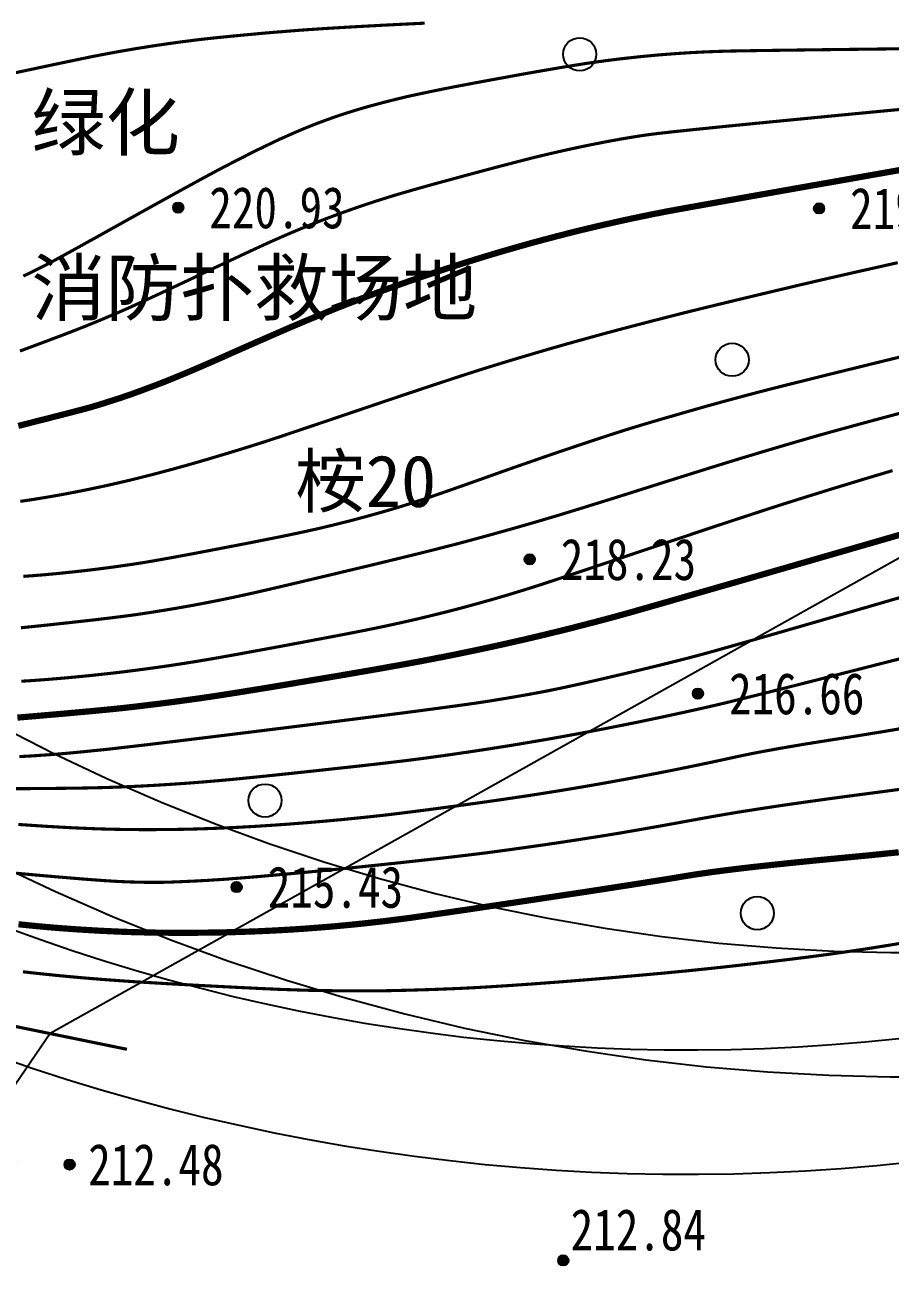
# Model space of a CAD drawing. Extents: x 36524600 to 36525730, y 2746759 to 2747713.
# Drawn here: x 36525094.15 to 36525115.02, y 2747403.66 to 2747433.79 of the extents above; entities that cross this region are included whole.
import ezdxf
from ezdxf.enums import TextEntityAlignment as Align

# ---------------------------------------------------------------- set-up
doc = ezdxf.new("R2010")
doc.units = 0
doc.header["$LTSCALE"] = 1000
doc.header["$MEASUREMENT"] = 0
doc.linetypes.add('X2', pattern=[10, 8, -2])
for name, color, linetype in [('0-规划文字', 7, 'Continuous'), ('0-规划道路', 4, 'Continuous'), ('DGX', 251, 'Continuous'), ('DLSS', 4, 'Continuous'), ('DMTZ', 3, 'Continuous'), ('GCD', 252, 'Continuous'), ('PP-DX-PT', 251, 'Continuous'), ('ZBTZ', 3, 'Continuous')]:
    doc.layers.add(name, color=color, linetype=linetype)
doc.styles.add('宋体', font='')
doc.styles.add('正等线体', font='宋体.shx', dxfattribs={"bigfont": '@@gbcbig.shx'})
doc.styles.add('黑体', font='simhei.ttf')
doc.styles.get('宋体').set_extended_font_data('SimSun')
doc.linetypes.add('10421', pattern='A,2,[150,AAA.SHX,S=0.5,R=0,X=0,Y=0.5],1e-11', length=2)

# ---------------------------------------------------------------- blocks, each defined once
blk = doc.blocks.new('gc326')
blk.add_circle((0, 0), 0.8)
blk = doc.blocks.new('gc200')
h = blk.add_hatch(color=256)
edge = h.paths.add_edge_path()
edge.add_arc((0, 0), 0.25, 0, 360)
blk.add_circle((0, 0), 0.25)
blk = doc.blocks.new('dxt')
at = {"color": 253, "linetype": 'Continuous', "flags": 128}
blk.add_lwpolyline([(36525128.774, 2747428.494), (36525094.763, 2747409.443), (36525068.486, 2747370.92)], dxfattribs=at)
at = {"layer": 'DGX', "color": 253, "linetype": 'Continuous', "flags": 128}
for points, const_width in [([(36525096.614, 2747409.064), (36525094.763, 2747409.443), (36525093.122, 2747409.78)], 0.075), ([(36525115.233, 2747413.819), (36525114.58, 2747413.752), (36525113.914, 2747413.688), (36525113.266, 2747413.626), (36525112.667, 2747413.566), (36525112.119, 2747413.508), (36525111.62, 2747413.453), (36525111.171, 2747413.399), (36525110.772, 2747413.348), (36525110.422, 2747413.298), (36525110.123, 2747413.251), (36525109.825, 2747413.201), (36525109.483, 2747413.146), (36525109.094, 2747413.084), (36525108.66, 2747413.016), (36525108.181, 2747412.942), (36525107.656, 2747412.861), (36525107.086, 2747412.775), (36525106.471, 2747412.682), (36525105.862, 2747412.591), (36525105.312, 2747412.509), (36525104.822, 2747412.436), (36525104.391, 2747412.373), (36525104.019, 2747412.319), (36525103.706, 2747412.274), (36525103.453, 2747412.238), (36525103.259, 2747412.212), (36525103.094, 2747412.191), (36525102.929, 2747412.171), (36525102.765, 2747412.151), (36525102.6, 2747412.132), (36525102.435, 2747412.114), (36525102.27, 2747412.096), (36525102.105, 2747412.079), (36525101.94, 2747412.063), (36525101.774, 2747412.047), (36525101.609, 2747412.032), (36525101.444, 2747412.018), (36525101.278, 2747412.005), (36525101.113, 2747411.992), (36525100.947, 2747411.979), (36525100.782, 2747411.968), (36525100.616, 2747411.957), (36525100.451, 2747411.947), (36525100.285, 2747411.938), (36525100.119, 2747411.929), (36525099.953, 2747411.921), (36525099.788, 2747411.913), (36525099.622, 2747411.907), (36525099.456, 2747411.901), (36525099.29, 2747411.895), (36525099.123, 2747411.891), (36525098.955, 2747411.887), (36525098.785, 2747411.883), (36525098.613, 2747411.881), (36525098.439, 2747411.879), (36525098.264, 2747411.877), (36525098.087, 2747411.876), (36525097.909, 2747411.876), (36525097.731, 2747411.877), (36525097.556, 2747411.878), (36525097.385, 2747411.879), (36525097.218, 2747411.882), (36525097.053, 2747411.885), (36525096.893, 2747411.889), (36525096.735, 2747411.893), (36525096.581, 2747411.898), (36525096.429, 2747411.904), (36525096.276, 2747411.911), (36525096.124, 2747411.918), (36525095.972, 2747411.925), (36525095.82, 2747411.934), (36525095.667, 2747411.943), (36525095.515, 2747411.952), (36525095.363, 2747411.962), (36525095.211, 2747411.973), (36525095.059, 2747411.984), (36525094.907, 2747411.996), (36525094.755, 2747412.009), (36525094.603, 2747412.022), (36525094.451, 2747412.036), (36525094.299, 2747412.051), (36525094.148, 2747412.066), (36525093.996, 2747412.082)], 0.15), ([(36525093.946, 2747413.314), (36525094.156, 2747413.294), (36525094.38, 2747413.274), (36525094.617, 2747413.253), (36525094.867, 2747413.231), (36525095.13, 2747413.209), (36525095.39, 2747413.187), (36525095.632, 2747413.168), (36525095.856, 2747413.151), (36525096.061, 2747413.136), (36525096.248, 2747413.124), (36525096.416, 2747413.115), (36525096.567, 2747413.108), (36525096.698, 2747413.103), (36525096.817, 2747413.1), (36525096.928, 2747413.097), (36525097.032, 2747413.095), (36525097.128, 2747413.094), (36525097.216, 2747413.093), (36525097.296, 2747413.093), (36525097.369, 2747413.093), (36525097.434, 2747413.094), (36525097.5, 2747413.095), (36525097.573, 2747413.097), (36525097.653, 2747413.099), (36525097.741, 2747413.103), (36525097.837, 2747413.106), (36525097.941, 2747413.111), (36525098.052, 2747413.116), (36525098.171, 2747413.121), (36525098.293, 2747413.127), (36525098.416, 2747413.134), (36525098.539, 2747413.14), (36525098.661, 2747413.148), (36525098.784, 2747413.156), (36525098.906, 2747413.164), (36525099.029, 2747413.172), (36525099.151, 2747413.182), (36525099.282, 2747413.192), (36525099.428, 2747413.204), (36525099.591, 2747413.217), (36525099.769, 2747413.232), (36525099.963, 2747413.249), (36525100.173, 2747413.268), (36525100.399, 2747413.288), (36525100.641, 2747413.31), (36525100.899, 2747413.334), (36525101.172, 2747413.36), (36525101.46, 2747413.388), (36525101.763, 2747413.418), (36525102.081, 2747413.45), (36525102.415, 2747413.485), (36525102.764, 2747413.521), (36525103.128, 2747413.56), (36525103.488, 2747413.599), (36525103.825, 2747413.636), (36525104.138, 2747413.67), (36525104.428, 2747413.703), (36525104.695, 2747413.735), (36525104.939, 2747413.764), (36525105.159, 2747413.791), (36525105.356, 2747413.816), (36525105.541, 2747413.841), (36525105.726, 2747413.866), (36525105.911, 2747413.891), (36525106.097, 2747413.917), (36525106.282, 2747413.943), (36525106.467, 2747413.969), (36525106.652, 2747413.996), (36525106.836, 2747414.023), (36525107.021, 2747414.05), (36525107.206, 2747414.078), (36525107.391, 2747414.106), (36525107.576, 2747414.135), (36525107.761, 2747414.164), (36525107.946, 2747414.193), (36525108.131, 2747414.222), (36525108.316, 2747414.252), (36525108.513, 2747414.285), (36525108.732, 2747414.322), (36525108.975, 2747414.364), (36525109.24, 2747414.411), (36525109.528, 2747414.462), (36525109.839, 2747414.518), (36525110.172, 2747414.579), (36525110.529, 2747414.644), (36525110.919, 2747414.713), (36525111.351, 2747414.786), (36525111.827, 2747414.861), (36525112.346, 2747414.94), (36525112.908, 2747415.021), (36525113.514, 2747415.106), (36525114.162, 2747415.193), (36525114.854, 2747415.284), (36525115.556, 2747415.378)], 0.075), ([(36525093.995, 2747414.491), (36525094.2, 2747414.477), (36525094.409, 2747414.463), (36525094.62, 2747414.449), (36525094.831, 2747414.437), (36525095.035, 2747414.425), (36525095.232, 2747414.414), (36525095.423, 2747414.405), (36525095.607, 2747414.397), (36525095.785, 2747414.39), (36525095.956, 2747414.384), (36525096.121, 2747414.379), (36525096.282, 2747414.375), (36525096.444, 2747414.372), (36525096.606, 2747414.369), (36525096.767, 2747414.368), (36525096.929, 2747414.366), (36525097.09, 2747414.366), (36525097.252, 2747414.366), (36525097.413, 2747414.367), (36525097.575, 2747414.368), (36525097.736, 2747414.37), (36525097.898, 2747414.373), (36525098.059, 2747414.376), (36525098.221, 2747414.38), (36525098.382, 2747414.385), (36525098.544, 2747414.39), (36525098.705, 2747414.396), (36525098.867, 2747414.402), (36525099.028, 2747414.41), (36525099.19, 2747414.417), (36525099.351, 2747414.425), (36525099.512, 2747414.434), (36525099.674, 2747414.443), (36525099.835, 2747414.453), (36525099.997, 2747414.464), (36525100.158, 2747414.474), (36525100.319, 2747414.486), (36525100.481, 2747414.497), (36525100.642, 2747414.509), (36525100.803, 2747414.522), (36525100.964, 2747414.535), (36525101.125, 2747414.548), (36525101.286, 2747414.562), (36525101.447, 2747414.576), (36525101.609, 2747414.591), (36525101.77, 2747414.606), (36525101.93, 2747414.622), (36525102.091, 2747414.638), (36525102.252, 2747414.654), (36525102.413, 2747414.671), (36525102.574, 2747414.688), (36525102.741, 2747414.706), (36525102.922, 2747414.727), (36525103.116, 2747414.75), (36525103.323, 2747414.776), (36525103.544, 2747414.804), (36525103.778, 2747414.834), (36525104.025, 2747414.866), (36525104.286, 2747414.901), (36525104.55, 2747414.936), (36525104.807, 2747414.971), (36525105.057, 2747415.006), (36525105.301, 2747415.04), (36525105.538, 2747415.074), (36525105.768, 2747415.108), (36525105.991, 2747415.141), (36525106.208, 2747415.173), (36525106.421, 2747415.206), (36525106.634, 2747415.239), (36525106.847, 2747415.273), (36525107.06, 2747415.307), (36525107.273, 2747415.342), (36525107.485, 2747415.378), (36525107.698, 2747415.414), (36525107.91, 2747415.451), (36525108.123, 2747415.488), (36525108.335, 2747415.526), (36525108.547, 2747415.565), (36525108.759, 2747415.604), (36525108.971, 2747415.643), (36525109.183, 2747415.684), (36525109.395, 2747415.725), (36525109.606, 2747415.766), (36525109.818, 2747415.808), (36525110.029, 2747415.851), (36525110.24, 2747415.894), (36525110.452, 2747415.938), (36525110.663, 2747415.982), (36525110.873, 2747416.027), (36525111.084, 2747416.073), (36525111.295, 2747416.119), (36525111.518, 2747416.166), (36525111.764, 2747416.216), (36525112.036, 2747416.267), (36525112.331, 2747416.321), (36525112.651, 2747416.376), (36525112.994, 2747416.434), (36525113.362, 2747416.493), (36525113.755, 2747416.555), (36525114.158, 2747416.618), (36525114.558, 2747416.683), (36525114.955, 2747416.748), (36525115.349, 2747416.815)], 0.075), ([(36525093.839, 2747415.354), (36525094.131, 2747415.355), (36525094.443, 2747415.357), (36525094.755, 2747415.36), (36525095.046, 2747415.363), (36525095.318, 2747415.366), (36525095.569, 2747415.37), (36525095.8, 2747415.375), (36525096.012, 2747415.38), (36525096.203, 2747415.386), (36525096.374, 2747415.392), (36525096.534, 2747415.398), (36525096.695, 2747415.405), (36525096.856, 2747415.413), (36525097.017, 2747415.421), (36525097.178, 2747415.43), (36525097.338, 2747415.439), (36525097.499, 2747415.449), (36525097.66, 2747415.459), (36525097.82, 2747415.47), (36525097.981, 2747415.481), (36525098.142, 2747415.492), (36525098.302, 2747415.505), (36525098.463, 2747415.517), (36525098.623, 2747415.531), (36525098.784, 2747415.545), (36525098.944, 2747415.559), (36525099.121, 2747415.575), (36525099.331, 2747415.596), (36525099.574, 2747415.62), (36525099.851, 2747415.648), (36525100.16, 2747415.68), (36525100.503, 2747415.716), (36525100.879, 2747415.756), (36525101.288, 2747415.8), (36525101.698, 2747415.845), (36525102.078, 2747415.886), (36525102.426, 2747415.925), (36525102.743, 2747415.961), (36525103.03, 2747415.995), (36525103.285, 2747416.025), (36525103.51, 2747416.053), (36525103.704, 2747416.078), (36525103.882, 2747416.102), (36525104.06, 2747416.126), (36525104.238, 2747416.151), (36525104.416, 2747416.176), (36525104.593, 2747416.202), (36525104.771, 2747416.228), (36525104.949, 2747416.254), (36525105.127, 2747416.281), (36525105.304, 2747416.308), (36525105.482, 2747416.336), (36525105.659, 2747416.364), (36525105.837, 2747416.392), (36525106.014, 2747416.421), (36525106.191, 2747416.451), (36525106.368, 2747416.481), (36525106.546, 2747416.511), (36525106.723, 2747416.541), (36525106.9, 2747416.572), (36525107.076, 2747416.604), (36525107.253, 2747416.636), (36525107.43, 2747416.668), (36525107.607, 2747416.701), (36525107.783, 2747416.734), (36525107.96, 2747416.768), (36525108.136, 2747416.801), (36525108.313, 2747416.836), (36525108.489, 2747416.871), (36525108.665, 2747416.906), (36525108.841, 2747416.941), (36525109.017, 2747416.977), (36525109.193, 2747417.014), (36525109.369, 2747417.051), (36525109.545, 2747417.088), (36525109.721, 2747417.126), (36525109.896, 2747417.164), (36525110.072, 2747417.202), (36525110.247, 2747417.241), (36525110.423, 2747417.28), (36525110.598, 2747417.32), (36525110.773, 2747417.36), (36525110.992, 2747417.411), (36525111.297, 2747417.486), (36525111.69, 2747417.583), (36525112.17, 2747417.703), (36525112.736, 2747417.846), (36525113.39, 2747418.012), (36525114.131, 2747418.201), (36525114.958, 2747418.412), (36525115.797, 2747418.626)], 0.075), ([(36525094.017, 2747416.128), (36525094.121, 2747416.134), (36525094.224, 2747416.14), (36525094.328, 2747416.146), (36525094.431, 2747416.153), (36525094.534, 2747416.16), (36525094.638, 2747416.167), (36525094.741, 2747416.174), (36525094.844, 2747416.182), (36525094.954, 2747416.191), (36525095.077, 2747416.201), (36525095.212, 2747416.213), (36525095.36, 2747416.227), (36525095.521, 2747416.242), (36525095.695, 2747416.26), (36525095.882, 2747416.279), (36525096.082, 2747416.299), (36525096.334, 2747416.327), (36525096.679, 2747416.367), (36525097.118, 2747416.418), (36525097.649, 2747416.482), (36525098.273, 2747416.558), (36525098.99, 2747416.646), (36525099.8, 2747416.746), (36525100.702, 2747416.858), (36525101.605, 2747416.971), (36525102.416, 2747417.074), (36525103.135, 2747417.165), (36525103.761, 2747417.247), (36525104.295, 2747417.318), (36525104.736, 2747417.378), (36525105.085, 2747417.428), (36525105.342, 2747417.467), (36525105.549, 2747417.501), (36525105.746, 2747417.533), (36525105.935, 2747417.565), (36525106.114, 2747417.596), (36525106.285, 2747417.626), (36525106.447, 2747417.656), (36525106.6, 2747417.684), (36525106.744, 2747417.712), (36525106.892, 2747417.742), (36525107.058, 2747417.776), (36525107.24, 2747417.815), (36525107.44, 2747417.859), (36525107.656, 2747417.907), (36525107.89, 2747417.96), (36525108.141, 2747418.018), (36525108.409, 2747418.081), (36525108.683, 2747418.145), (36525108.95, 2747418.209), (36525109.212, 2747418.273), (36525109.468, 2747418.335), (36525109.718, 2747418.398), (36525109.962, 2747418.459), (36525110.2, 2747418.52), (36525110.432, 2747418.581), (36525110.774, 2747418.675), (36525111.345, 2747418.836), (36525112.143, 2747419.064), (36525113.169, 2747419.36), (36525114.422, 2747419.723), (36525115.903, 2747420.153)], 0.075), ([(36525093.97, 2747417.07), (36525094.211, 2747417.09), (36525094.481, 2747417.113), (36525094.781, 2747417.139), (36525095.086, 2747417.165), (36525095.371, 2747417.191), (36525095.636, 2747417.215), (36525095.882, 2747417.238), (36525096.108, 2747417.26), (36525096.314, 2747417.28), (36525096.5, 2747417.3), (36525096.667, 2747417.318), (36525096.824, 2747417.336), (36525096.981, 2747417.355), (36525097.137, 2747417.374), (36525097.294, 2747417.393), (36525097.451, 2747417.412), (36525097.607, 2747417.433), (36525097.763, 2747417.453), (36525097.92, 2747417.474), (36525098.076, 2747417.495), (36525098.233, 2747417.517), (36525098.389, 2747417.539), (36525098.545, 2747417.562), (36525098.701, 2747417.585), (36525098.857, 2747417.609), (36525099.013, 2747417.633), (36525099.169, 2747417.657), (36525099.337, 2747417.684), (36525099.529, 2747417.715), (36525099.746, 2747417.75), (36525099.986, 2747417.789), (36525100.251, 2747417.833), (36525100.54, 2747417.881), (36525100.853, 2747417.934), (36525101.19, 2747417.991), (36525101.531, 2747418.048), (36525101.855, 2747418.103), (36525102.162, 2747418.156), (36525102.452, 2747418.206), (36525102.725, 2747418.254), (36525102.981, 2747418.3), (36525103.22, 2747418.342), (36525103.442, 2747418.383), (36525103.655, 2747418.422), (36525103.869, 2747418.463), (36525104.082, 2747418.504), (36525104.295, 2747418.546), (36525104.508, 2747418.588), (36525104.72, 2747418.632), (36525104.933, 2747418.676), (36525105.145, 2747418.721), (36525105.358, 2747418.766), (36525105.57, 2747418.813), (36525105.782, 2747418.86), (36525105.994, 2747418.908), (36525106.205, 2747418.956), (36525106.416, 2747419.006), (36525106.628, 2747419.056), (36525106.839, 2747419.107), (36525107.05, 2747419.159), (36525107.26, 2747419.211), (36525107.471, 2747419.265), (36525107.681, 2747419.319), (36525107.891, 2747419.373), (36525108.101, 2747419.429), (36525108.311, 2747419.485), (36525108.52, 2747419.542), (36525108.863, 2747419.638), (36525109.474, 2747419.813), (36525110.351, 2747420.065), (36525111.496, 2747420.394), (36525112.908, 2747420.802), (36525114.587, 2747421.287), (36525116.534, 2747421.851)], 0.15), ([(36525094.066, 2747417.948), (36525094.216, 2747417.957), (36525094.368, 2747417.967), (36525094.522, 2747417.978), (36525094.678, 2747417.99), (36525094.836, 2747418.003), (36525094.996, 2747418.016), (36525095.156, 2747418.03), (36525095.315, 2747418.045), (36525095.472, 2747418.06), (36525095.628, 2747418.075), (36525095.783, 2747418.091), (36525095.936, 2747418.107), (36525096.088, 2747418.124), (36525096.239, 2747418.141), (36525096.389, 2747418.158), (36525096.539, 2747418.176), (36525096.688, 2747418.195), (36525096.838, 2747418.214), (36525096.988, 2747418.234), (36525097.137, 2747418.254), (36525097.287, 2747418.274), (36525097.436, 2747418.295), (36525097.585, 2747418.317), (36525097.735, 2747418.339), (36525097.884, 2747418.362), (36525098.033, 2747418.385), (36525098.182, 2747418.409), (36525098.331, 2747418.433), (36525098.48, 2747418.458), (36525098.629, 2747418.483), (36525098.789, 2747418.511), (36525098.974, 2747418.544), (36525099.182, 2747418.581), (36525099.413, 2747418.623), (36525099.669, 2747418.67), (36525099.948, 2747418.721), (36525100.251, 2747418.777), (36525100.577, 2747418.838), (36525100.905, 2747418.899), (36525101.212, 2747418.957), (36525101.497, 2747419.011), (36525101.761, 2747419.061), (36525102.003, 2747419.108), (36525102.224, 2747419.151), (36525102.424, 2747419.191), (36525102.602, 2747419.227), (36525102.769, 2747419.262), (36525102.937, 2747419.298), (36525103.104, 2747419.334), (36525103.271, 2747419.371), (36525103.438, 2747419.409), (36525103.604, 2747419.447), (36525103.771, 2747419.487), (36525103.937, 2747419.527), (36525104.103, 2747419.568), (36525104.269, 2747419.609), (36525104.435, 2747419.651), (36525104.601, 2747419.695), (36525104.766, 2747419.738), (36525104.931, 2747419.783), (36525105.096, 2747419.828), (36525105.261, 2747419.875), (36525105.425, 2747419.921), (36525105.59, 2747419.969), (36525105.754, 2747420.017), (36525105.918, 2747420.066), (36525106.081, 2747420.116), (36525106.245, 2747420.167), (36525106.408, 2747420.218), (36525106.571, 2747420.27), (36525106.757, 2747420.331), (36525106.992, 2747420.408), (36525107.274, 2747420.502), (36525107.604, 2747420.611), (36525107.981, 2747420.738), (36525108.407, 2747420.881), (36525108.88, 2747421.04), (36525109.4, 2747421.215), (36525109.929, 2747421.393), (36525110.426, 2747421.56), (36525110.892, 2747421.715), (36525111.325, 2747421.858), (36525111.728, 2747421.99), (36525112.098, 2747422.111), (36525112.437, 2747422.22), (36525112.745, 2747422.317), (36525113.037, 2747422.409), (36525113.329, 2747422.499), (36525113.621, 2747422.59), (36525113.913, 2747422.679), (36525114.206, 2747422.768), (36525114.498, 2747422.857), (36525114.791, 2747422.944), (36525115.084, 2747423.032)], 0.075), ([(36525094.055, 2747419.238), (36525094.229, 2747419.256), (36525094.431, 2747419.277), (36525094.661, 2747419.301), (36525094.92, 2747419.329), (36525095.207, 2747419.36), (36525095.499, 2747419.393), (36525095.771, 2747419.423), (36525096.025, 2747419.453), (36525096.26, 2747419.481), (36525096.476, 2747419.508), (36525096.673, 2747419.534), (36525096.851, 2747419.558), (36525097.01, 2747419.582), (36525097.159, 2747419.604), (36525097.308, 2747419.628), (36525097.458, 2747419.652), (36525097.607, 2747419.676), (36525097.756, 2747419.701), (36525097.905, 2747419.727), (36525098.054, 2747419.753), (36525098.203, 2747419.78), (36525098.351, 2747419.808), (36525098.5, 2747419.836), (36525098.648, 2747419.865), (36525098.797, 2747419.894), (36525098.945, 2747419.924), (36525099.093, 2747419.955), (36525099.241, 2747419.986), (36525099.389, 2747420.018), (36525099.558, 2747420.055), (36525099.771, 2747420.103), (36525100.027, 2747420.162), (36525100.327, 2747420.232), (36525100.67, 2747420.313), (36525101.056, 2747420.404), (36525101.486, 2747420.506), (36525101.959, 2747420.619), (36525102.437, 2747420.733), (36525102.879, 2747420.84), (36525103.286, 2747420.939), (36525103.659, 2747421.031), (36525103.996, 2747421.115), (36525104.298, 2747421.192), (36525104.565, 2747421.26), (36525104.797, 2747421.322), (36525105.012, 2747421.38), (36525105.226, 2747421.438), (36525105.44, 2747421.497), (36525105.654, 2747421.557), (36525105.868, 2747421.617), (36525106.082, 2747421.678), (36525106.295, 2747421.739), (36525106.509, 2747421.801), (36525106.735, 2747421.868), (36525106.988, 2747421.943), (36525107.267, 2747422.028), (36525107.572, 2747422.122), (36525107.904, 2747422.225), (36525108.261, 2747422.336), (36525108.646, 2747422.457), (36525109.056, 2747422.587), (36525109.467, 2747422.717), (36525109.851, 2747422.838), (36525110.208, 2747422.95), (36525110.54, 2747423.054), (36525110.845, 2747423.149), (36525111.123, 2747423.235), (36525111.376, 2747423.313), (36525111.602, 2747423.381), (36525111.814, 2747423.445), (36525112.027, 2747423.509), (36525112.24, 2747423.572), (36525112.453, 2747423.635), (36525112.667, 2747423.698), (36525112.88, 2747423.76), (36525113.094, 2747423.822), (36525113.307, 2747423.883), (36525113.563, 2747423.955), (36525113.903, 2747424.048), (36525114.326, 2747424.164), (36525114.834, 2747424.301), (36525115.426, 2747424.46)], 0.075), ([(36525094.115, 2747420.479), (36525094.242, 2747420.488), (36525094.368, 2747420.497), (36525094.495, 2747420.508), (36525094.622, 2747420.518), (36525094.748, 2747420.53), (36525094.875, 2747420.541), (36525095.002, 2747420.554), (36525095.128, 2747420.567), (36525095.255, 2747420.58), (36525095.381, 2747420.594), (36525095.508, 2747420.608), (36525095.634, 2747420.622), (36525095.76, 2747420.637), (36525095.887, 2747420.653), (36525096.013, 2747420.669), (36525096.139, 2747420.685), (36525096.265, 2747420.702), (36525096.391, 2747420.719), (36525096.517, 2747420.737), (36525096.643, 2747420.755), (36525096.769, 2747420.774), (36525096.894, 2747420.793), (36525097.035, 2747420.815), (36525097.204, 2747420.844), (36525097.403, 2747420.879), (36525097.631, 2747420.92), (36525097.888, 2747420.967), (36525098.174, 2747421.02), (36525098.489, 2747421.08), (36525098.834, 2747421.146), (36525099.18, 2747421.212), (36525099.5, 2747421.274), (36525099.793, 2747421.332), (36525100.06, 2747421.385), (36525100.301, 2747421.433), (36525100.516, 2747421.477), (36525100.704, 2747421.516), (36525100.866, 2747421.551), (36525101.015, 2747421.584), (36525101.163, 2747421.617), (36525101.312, 2747421.651), (36525101.46, 2747421.687), (36525101.608, 2747421.722), (36525101.756, 2747421.759), (36525101.904, 2747421.796), (36525102.051, 2747421.834), (36525102.198, 2747421.873), (36525102.345, 2747421.913), (36525102.492, 2747421.953), (36525102.639, 2747421.994), (36525102.786, 2747422.035), (36525102.932, 2747422.078), (36525103.078, 2747422.121), (36525103.224, 2747422.165), (36525103.38, 2747422.214), (36525103.557, 2747422.271), (36525103.756, 2747422.336), (36525103.975, 2747422.41), (36525104.215, 2747422.493), (36525104.476, 2747422.584), (36525104.758, 2747422.683), (36525105.062, 2747422.791), (36525105.371, 2747422.901), (36525105.67, 2747423.008), (36525105.959, 2747423.11), (36525106.239, 2747423.207), (36525106.509, 2747423.301), (36525106.769, 2747423.391), (36525107.019, 2747423.477), (36525107.26, 2747423.558), (36525107.489, 2747423.635), (36525107.703, 2747423.707), (36525107.902, 2747423.773), (36525108.087, 2747423.834), (36525108.257, 2747423.89), (36525108.413, 2747423.94), (36525108.554, 2747423.985), (36525108.68, 2747424.025), (36525108.806, 2747424.064), (36525108.948, 2747424.107), (36525109.104, 2747424.154), (36525109.276, 2747424.205), (36525109.462, 2747424.26), (36525109.664, 2747424.319), (36525109.881, 2747424.381), (36525110.112, 2747424.448), (36525110.352, 2747424.517), (36525110.591, 2747424.585), (36525110.831, 2747424.651), (36525111.071, 2747424.717), (36525111.312, 2747424.782), (36525111.552, 2747424.847), (36525111.793, 2747424.91), (36525112.034, 2747424.973), (36525112.309, 2747425.043), (36525112.652, 2747425.129), (36525113.062, 2747425.231), (36525113.539, 2747425.35), (36525114.085, 2747425.484), (36525114.698, 2747425.635), (36525115.378, 2747425.801)], 0.075), ([(36525094.041, 2747422.289), (36525094.248, 2747422.32), (36525094.454, 2747422.352), (36525094.66, 2747422.386), (36525094.866, 2747422.421), (36525095.072, 2747422.458), (36525095.278, 2747422.497), (36525095.484, 2747422.537), (36525095.69, 2747422.579), (36525095.895, 2747422.622), (36525096.1, 2747422.666), (36525096.304, 2747422.712), (36525096.508, 2747422.759), (36525096.711, 2747422.807), (36525096.914, 2747422.857), (36525097.117, 2747422.908), (36525097.319, 2747422.96), (36525097.521, 2747423.014), (36525097.723, 2747423.068), (36525097.925, 2747423.124), (36525098.126, 2747423.18), (36525098.327, 2747423.238), (36525098.527, 2747423.296), (36525098.728, 2747423.356), (36525098.922, 2747423.414), (36525099.103, 2747423.469), (36525099.272, 2747423.52), (36525099.428, 2747423.568), (36525099.572, 2747423.613), (36525099.703, 2747423.654), (36525099.821, 2747423.691), (36525099.927, 2747423.725), (36525100.053, 2747423.766), (36525100.231, 2747423.825), (36525100.462, 2747423.902), (36525100.746, 2747423.998), (36525101.082, 2747424.111), (36525101.471, 2747424.242), (36525101.912, 2747424.392), (36525102.406, 2747424.559), (36525102.907, 2747424.729), (36525103.369, 2747424.884), (36525103.792, 2747425.026), (36525104.176, 2747425.153), (36525104.52, 2747425.266), (36525104.826, 2747425.366), (36525105.093, 2747425.451), (36525105.32, 2747425.523), (36525105.529, 2747425.587), (36525105.737, 2747425.651), (36525105.946, 2747425.714), (36525106.154, 2747425.776), (36525106.363, 2747425.838), (36525106.572, 2747425.9), (36525106.782, 2747425.961), (36525106.991, 2747426.021), (36525107.201, 2747426.081), (36525107.41, 2747426.14), (36525107.62, 2747426.198), (36525107.83, 2747426.256), (36525108.04, 2747426.314), (36525108.251, 2747426.371), (36525108.461, 2747426.427), (36525108.672, 2747426.483), (36525108.883, 2747426.538), (36525109.094, 2747426.593), (36525109.305, 2747426.648), (36525109.517, 2747426.702), (36525109.728, 2747426.756), (36525109.94, 2747426.81), (36525110.152, 2747426.863), (36525110.365, 2747426.916), (36525110.59, 2747426.971), (36525110.843, 2747427.033), (36525111.122, 2747427.1), (36525111.427, 2747427.174), (36525111.759, 2747427.253), (36525112.118, 2747427.339), (36525112.503, 2747427.43), (36525112.914, 2747427.528), (36525113.453, 2747427.653), (36525114.217, 2747427.827), (36525115.209, 2747428.05)], 0.075), ([(36525093.992, 2747424.111), (36525094.356, 2747424.203), (36525094.679, 2747424.285), (36525094.959, 2747424.357), (36525095.198, 2747424.418), (36525095.396, 2747424.47), (36525095.551, 2747424.51), (36525095.665, 2747424.541), (36525095.738, 2747424.561), (36525095.792, 2747424.577), (36525095.853, 2747424.595), (36525095.921, 2747424.615), (36525095.994, 2747424.638), (36525096.074, 2747424.663), (36525096.16, 2747424.691), (36525096.253, 2747424.72), (36525096.352, 2747424.752), (36525096.457, 2747424.786), (36525096.568, 2747424.824), (36525096.685, 2747424.864), (36525096.808, 2747424.908), (36525096.937, 2747424.955), (36525097.072, 2747425.005), (36525097.213, 2747425.058), (36525097.36, 2747425.114), (36525097.516, 2747425.174), (36525097.685, 2747425.242), (36525097.865, 2747425.316), (36525098.058, 2747425.396), (36525098.263, 2747425.483), (36525098.48, 2747425.577), (36525098.71, 2747425.677), (36525098.952, 2747425.784), (36525099.193, 2747425.892), (36525099.422, 2747425.993), (36525099.639, 2747426.089), (36525099.844, 2747426.179), (36525100.036, 2747426.263), (36525100.216, 2747426.342), (36525100.384, 2747426.415), (36525100.539, 2747426.482), (36525100.688, 2747426.545), (36525100.837, 2747426.609), (36525100.987, 2747426.671), (36525101.137, 2747426.733), (36525101.287, 2747426.795), (36525101.437, 2747426.856), (36525101.588, 2747426.917), (36525101.738, 2747426.977), (36525101.889, 2747427.036), (36525102.04, 2747427.095), (36525102.192, 2747427.153), (36525102.343, 2747427.211), (36525102.495, 2747427.268), (36525102.647, 2747427.325), (36525102.799, 2747427.381), (36525102.952, 2747427.436), (36525103.106, 2747427.491), (36525103.262, 2747427.547), (36525103.421, 2747427.603), (36525103.583, 2747427.659), (36525103.748, 2747427.715), (36525103.915, 2747427.771), (36525104.085, 2747427.828), (36525104.257, 2747427.885), (36525104.431, 2747427.941), (36525104.603, 2747427.996), (36525104.774, 2747428.051), (36525104.944, 2747428.104), (36525105.113, 2747428.157), (36525105.281, 2747428.208), (36525105.448, 2747428.258), (36525105.614, 2747428.308), (36525105.78, 2747428.356), (36525105.946, 2747428.404), (36525106.111, 2747428.451), (36525106.278, 2747428.498), (36525106.444, 2747428.544), (36525106.61, 2747428.589), (36525106.777, 2747428.633), (36525106.944, 2747428.677), (36525107.111, 2747428.72), (36525107.278, 2747428.763), (36525107.445, 2747428.805), (36525107.613, 2747428.846), (36525107.781, 2747428.886), (36525107.948, 2747428.926), (36525108.116, 2747428.965), (36525108.285, 2747429.003), (36525108.453, 2747429.041), (36525108.621, 2747429.078), (36525108.79, 2747429.115), (36525108.959, 2747429.15), (36525109.128, 2747429.185), (36525109.297, 2747429.22), (36525109.466, 2747429.253), (36525109.635, 2747429.286), (36525109.951, 2747429.344), (36525110.558, 2747429.453), (36525111.458, 2747429.614), (36525112.65, 2747429.825), (36525114.135, 2747430.087), (36525115.911, 2747430.4)], 0.15), ([(36525115.436, 2747431.765), (36525114.104, 2747431.638), (36525112.929, 2747431.524), (36525111.911, 2747431.425), (36525111.051, 2747431.34), (36525110.348, 2747431.268), (36525109.801, 2747431.211), (36525109.412, 2747431.167), (36525109.18, 2747431.138), (36525109.027, 2747431.115), (36525108.873, 2747431.091), (36525108.72, 2747431.066), (36525108.567, 2747431.04), (36525108.414, 2747431.013), (36525108.262, 2747430.985), (36525108.109, 2747430.956), (36525107.957, 2747430.926), (36525107.805, 2747430.896), (36525107.653, 2747430.865), (36525107.501, 2747430.833), (36525107.349, 2747430.8), (36525107.197, 2747430.767), (36525107.046, 2747430.733), (36525106.895, 2747430.698), (36525106.743, 2747430.663), (36525106.583, 2747430.625), (36525106.404, 2747430.581), (36525106.207, 2747430.531), (36525105.99, 2747430.475), (36525105.756, 2747430.414), (36525105.502, 2747430.348), (36525105.231, 2747430.275), (36525104.94, 2747430.198), (36525104.651, 2747430.119), (36525104.383, 2747430.046), (36525104.135, 2747429.979), (36525103.908, 2747429.916), (36525103.703, 2747429.859), (36525103.518, 2747429.807), (36525103.354, 2747429.759), (36525103.211, 2747429.718), (36525103.078, 2747429.678), (36525102.946, 2747429.638), (36525102.814, 2747429.596), (36525102.682, 2747429.555), (36525102.55, 2747429.512), (36525102.419, 2747429.469), (36525102.288, 2747429.425), (36525102.157, 2747429.38), (36525102.026, 2747429.334), (36525101.896, 2747429.288), (36525101.766, 2747429.241), (36525101.636, 2747429.193), (36525101.507, 2747429.145), (36525101.377, 2747429.096), (36525101.248, 2747429.046), (36525101.12, 2747428.995), (36525100.991, 2747428.944), (36525100.863, 2747428.891), (36525100.735, 2747428.839), (36525100.608, 2747428.785), (36525100.48, 2747428.731), (36525100.353, 2747428.676), (36525100.227, 2747428.62), (36525100.101, 2747428.564), (36525099.961, 2747428.501), (36525099.796, 2747428.425), (36525099.606, 2747428.337), (36525099.389, 2747428.236), (36525099.146, 2747428.122), (36525098.878, 2747427.996), (36525098.583, 2747427.858), (36525098.263, 2747427.706), (36525097.944, 2747427.556), (36525097.654, 2747427.419), (36525097.393, 2747427.297), (36525097.16, 2747427.189), (36525096.956, 2747427.095), (36525096.781, 2747427.015), (36525096.635, 2747426.949), (36525096.517, 2747426.897), (36525096.414, 2747426.852), (36525096.311, 2747426.808), (36525096.207, 2747426.764), (36525096.103, 2747426.72), (36525096, 2747426.676), (36525095.896, 2747426.633), (36525095.792, 2747426.59), (36525095.688, 2747426.548), (36525095.577, 2747426.503), (36525095.452, 2747426.454), (36525095.315, 2747426.4), (36525095.164, 2747426.342), (36525095, 2747426.279), (36525094.822, 2747426.212), (36525094.631, 2747426.14), (36525094.427, 2747426.064), (36525094.223, 2747425.988), (36525094.031, 2747425.917)], 0.075), ([(36525094.114, 2747427.727), (36525094.194, 2747427.765), (36525094.274, 2747427.803), (36525094.353, 2747427.842), (36525094.433, 2747427.881), (36525094.512, 2747427.921), (36525094.591, 2747427.961), (36525094.67, 2747428.002), (36525094.748, 2747428.043), (36525094.849, 2747428.097), (36525094.993, 2747428.176), (36525095.181, 2747428.279), (36525095.413, 2747428.407), (36525095.69, 2747428.561), (36525096.009, 2747428.738), (36525096.373, 2747428.941), (36525096.781, 2747429.169), (36525097.193, 2747429.398), (36525097.568, 2747429.606), (36525097.908, 2747429.794), (36525098.211, 2747429.96), (36525098.478, 2747430.106), (36525098.708, 2747430.23), (36525098.903, 2747430.334), (36525099.061, 2747430.416), (36525099.197, 2747430.486), (36525099.324, 2747430.551), (36525099.443, 2747430.611), (36525099.552, 2747430.667), (36525099.654, 2747430.718), (36525099.746, 2747430.764), (36525099.83, 2747430.805), (36525099.906, 2747430.841), (36525099.973, 2747430.874), (36525100.034, 2747430.903), (36525100.087, 2747430.929), (36525100.133, 2747430.951), (36525100.173, 2747430.97), (36525100.205, 2747430.985), (36525100.23, 2747430.997), (36525100.249, 2747431.006), (36525100.266, 2747431.014), (36525100.29, 2747431.025), (36525100.321, 2747431.039), (36525100.357, 2747431.055), (36525100.4, 2747431.074), (36525100.449, 2747431.096), (36525100.504, 2747431.121), (36525100.565, 2747431.148), (36525100.63, 2747431.177), (36525100.694, 2747431.205), (36525100.759, 2747431.232), (36525100.824, 2747431.26), (36525100.889, 2747431.287), (36525100.954, 2747431.314), (36525101.02, 2747431.34), (36525101.085, 2747431.366), (36525101.151, 2747431.392), (36525101.217, 2747431.417), (36525101.283, 2747431.442), (36525101.349, 2747431.467), (36525101.415, 2747431.491), (36525101.481, 2747431.515), (36525101.548, 2747431.539), (36525101.614, 2747431.562), (36525101.681, 2747431.585), (36525101.748, 2747431.608), (36525101.815, 2747431.63), (36525101.882, 2747431.652), (36525101.949, 2747431.673), (36525102.016, 2747431.694), (36525102.084, 2747431.715), (36525102.151, 2747431.736), (36525102.219, 2747431.756), (36525102.286, 2747431.776), (36525102.354, 2747431.795), (36525102.422, 2747431.815), (36525102.49, 2747431.834), (36525102.558, 2747431.852), (36525102.626, 2747431.871), (36525102.695, 2747431.889), (36525102.763, 2747431.907), (36525102.831, 2747431.925), (36525102.9, 2747431.942), (36525102.968, 2747431.96), (36525103.037, 2747431.977), (36525103.105, 2747431.994), (36525103.174, 2747432.011), (36525103.242, 2747432.027), (36525103.316, 2747432.045), (36525103.397, 2747432.064), (36525103.488, 2747432.084), (36525103.587, 2747432.105), (36525103.695, 2747432.129), (36525103.811, 2747432.153), (36525103.937, 2747432.18), (36525104.071, 2747432.207), (36525104.218, 2747432.237), (36525104.382, 2747432.269), (36525104.563, 2747432.305), (36525104.76, 2747432.342), (36525104.975, 2747432.383), (36525105.207, 2747432.426), (36525105.456, 2747432.472), (36525105.722, 2747432.52), (36525105.988, 2747432.569), (36525106.238, 2747432.614), (36525106.472, 2747432.655), (36525106.69, 2747432.693), (36525106.893, 2747432.728), (36525107.079, 2747432.76), (36525107.249, 2747432.788), (36525107.402, 2747432.813), (36525107.548, 2747432.836), (36525107.694, 2747432.859), (36525107.841, 2747432.88), (36525107.987, 2747432.901), (36525108.133, 2747432.921), (36525108.28, 2747432.94), (36525108.426, 2747432.958), (36525108.573, 2747432.976), (36525108.72, 2747432.992), (36525108.867, 2747433.008), (36525109.013, 2747433.024), (36525109.16, 2747433.038), (36525109.308, 2747433.052), (36525109.455, 2747433.065), (36525109.602, 2747433.077), (36525109.749, 2747433.088), (36525109.897, 2747433.099), (36525110.044, 2747433.109), (36525110.191, 2747433.118), (36525110.339, 2747433.126), (36525110.486, 2747433.134), (36525110.634, 2747433.14), (36525110.782, 2747433.146), (36525110.929, 2747433.151), (36525111.136, 2747433.157), (36525111.462, 2747433.163), (36525111.907, 2747433.17), (36525112.471, 2747433.178), (36525113.153, 2747433.187), (36525113.954, 2747433.197), (36525114.874, 2747433.208), (36525115.913, 2747433.22)], 0.075), ([(36525103.795, 2747433.831), (36525103.45, 2747433.814), (36525103.121, 2747433.798), (36525102.808, 2747433.782), (36525102.51, 2747433.766), (36525102.228, 2747433.751), (36525101.961, 2747433.736), (36525101.711, 2747433.721), (36525101.476, 2747433.707), (36525101.249, 2747433.692), (36525101.022, 2747433.677), (36525100.795, 2747433.661), (36525100.568, 2747433.643), (36525100.342, 2747433.625), (36525100.115, 2747433.607), (36525099.889, 2747433.587), (36525099.662, 2747433.566), (36525099.443, 2747433.546), (36525099.238, 2747433.526), (36525099.047, 2747433.507), (36525098.87, 2747433.49), (36525098.707, 2747433.473), (36525098.559, 2747433.457), (36525098.425, 2747433.442), (36525098.305, 2747433.428), (36525098.192, 2747433.414), (36525098.079, 2747433.399), (36525097.967, 2747433.385), (36525097.854, 2747433.37), (36525097.742, 2747433.354), (36525097.629, 2747433.339), (36525097.517, 2747433.322), (36525097.404, 2747433.306), (36525097.292, 2747433.289), (36525097.179, 2747433.272), (36525097.067, 2747433.254), (36525096.955, 2747433.236), (36525096.843, 2747433.218), (36525096.731, 2747433.199), (36525096.619, 2747433.18), (36525096.507, 2747433.161), (36525096.395, 2747433.141), (36525096.283, 2747433.121), (36525096.171, 2747433.1), (36525096.06, 2747433.079), (36525095.948, 2747433.058), (36525095.836, 2747433.036), (36525095.725, 2747433.014), (36525095.614, 2747432.991), (36525095.48, 2747432.964), (36525095.304, 2747432.927), (36525095.083, 2747432.881), (36525094.819, 2747432.825), (36525094.512, 2747432.76), (36525094.16, 2747432.685), (36525093.765, 2747432.601)], 0.075), ([(36525094.104, 2747410.935), (36525094.297, 2747410.913), (36525094.49, 2747410.892), (36525094.683, 2747410.872), (36525094.876, 2747410.852), (36525095.07, 2747410.833), (36525095.263, 2747410.815), (36525095.456, 2747410.797), (36525095.65, 2747410.781), (36525095.843, 2747410.765), (36525096.037, 2747410.749), (36525096.231, 2747410.735), (36525096.424, 2747410.721), (36525096.618, 2747410.707), (36525096.818, 2747410.694), (36525097.029, 2747410.681), (36525097.253, 2747410.668), (36525097.488, 2747410.654), (36525097.735, 2747410.64), (36525097.994, 2747410.626), (36525098.265, 2747410.611), (36525098.547, 2747410.596), (36525098.824, 2747410.582), (36525099.078, 2747410.569), (36525099.309, 2747410.557), (36525099.516, 2747410.547), (36525099.701, 2747410.538), (36525099.862, 2747410.53), (36525100, 2747410.524), (36525100.115, 2747410.519), (36525100.218, 2747410.514), (36525100.322, 2747410.51), (36525100.425, 2747410.506), (36525100.529, 2747410.503), (36525100.632, 2747410.499), (36525100.735, 2747410.496), (36525100.839, 2747410.493), (36525100.942, 2747410.49), (36525101.046, 2747410.487), (36525101.149, 2747410.485), (36525101.253, 2747410.483), (36525101.356, 2747410.481), (36525101.46, 2747410.479), (36525101.563, 2747410.478), (36525101.667, 2747410.476), (36525101.77, 2747410.475), (36525101.873, 2747410.474), (36525101.977, 2747410.474), (36525102.08, 2747410.473), (36525102.184, 2747410.473), (36525102.287, 2747410.473), (36525102.391, 2747410.473), (36525102.494, 2747410.473), (36525102.598, 2747410.474), (36525102.708, 2747410.475), (36525102.831, 2747410.477), (36525102.966, 2747410.48), (36525103.115, 2747410.483), (36525103.277, 2747410.487), (36525103.451, 2747410.491), (36525103.639, 2747410.497), (36525103.839, 2747410.503), (36525104.046, 2747410.51), (36525104.253, 2747410.518), (36525104.46, 2747410.526), (36525104.666, 2747410.535), (36525104.873, 2747410.545), (36525105.08, 2747410.556), (36525105.286, 2747410.568), (36525105.493, 2747410.581), (36525105.702, 2747410.594), (36525105.914, 2747410.608), (36525106.131, 2747410.623), (36525106.352, 2747410.638), (36525106.577, 2747410.655), (36525106.805, 2747410.672), (36525107.038, 2747410.689), (36525107.275, 2747410.708), (36525107.517, 2747410.727), (36525107.764, 2747410.747), (36525108.015, 2747410.768), (36525108.272, 2747410.789), (36525108.534, 2747410.812), (36525108.801, 2747410.835), (36525109.073, 2747410.859), (36525109.351, 2747410.884), (36525109.63, 2747410.91), (36525109.91, 2747410.937), (36525110.189, 2747410.964), (36525110.469, 2747410.993), (36525110.748, 2747411.022), (36525111.027, 2747411.052), (36525111.306, 2747411.083), (36525111.586, 2747411.115), (36525111.856, 2747411.146), (36525112.109, 2747411.176), (36525112.344, 2747411.204), (36525112.562, 2747411.23), (36525112.762, 2747411.255), (36525112.945, 2747411.278), (36525113.11, 2747411.299), (36525113.258, 2747411.318), (36525113.397, 2747411.337), (36525113.537, 2747411.356), (36525113.676, 2747411.376), (36525113.815, 2747411.395), (36525113.954, 2747411.415), (36525114.093, 2747411.435), (36525114.232, 2747411.456), (36525114.371, 2747411.476), (36525114.532, 2747411.501), (36525114.737, 2747411.534), (36525114.986, 2747411.574), (36525115.28, 2747411.623)], 0.075)]:
    blk.add_lwpolyline(points, dxfattribs=dict(at, const_width=const_width))
at = {"layer": 'DLSS', "color": 253, "linetype": 'X2'}
for radius in [47, 50]:
    blk.add_arc((36525115.564, 2747458.396), radius, 238.6566, 293.3272, dxfattribs=at)
at = {"layer": 'DMTZ', "color": 253, "linetype": '10421', "flags": 128}
for points, const_width, elevation in [([(36525114.148, 2747383.161), (36525113.93, 2747393.056), (36525113.598, 2747394.726), (36525110.478, 2747400.496), (36525108.325, 2747403.033), (36525107.139, 2747403.97), (36525105.63, 2747404.49), (36525101.725, 2747404.637), (36525096.889, 2747406.254), (36525094.174, 2747406.302), (36525090.954, 2747407.008), (36525086.634, 2747406.762), (36525085.217, 2747405.937), (36525084.346, 2747404.786), (36525083.404, 2747404.624), (36525076.998, 2747406.798), (36525067.252, 2747408.51), (36525061.551, 2747408.579), (36525058.074, 2747407.666), (36525053.009, 2747405.353), (36525048.603, 2747404.042), (36525043.307, 2747402.597), (36525041.076, 2747402.386), (36525039.057, 2747402.288), (36525036.747, 2747403.691), (36525035.48, 2747405.753), (36525033.307, 2747412.778), (36525029.013, 2747421.757), (36525025.247, 2747425.488), (36525021.012, 2747428.756), (36525015.032, 2747433.661), (36525012.836, 2747435.594), (36525010.222, 2747438.541), (36525008.767, 2747440.5), (36525005.691, 2747446.309), (36525004.521, 2747449.922), (36525004.103, 2747453.218), (36525004.158, 2747457.366), (36525004.346, 2747461.068), (36525003.833, 2747466.322), (36524999.172, 2747478.694), (36524996.93, 2747482.765), (36524994.423, 2747491.584), (36524992.957, 2747497.838), (36524991.208, 2747506.075), (36524988.345, 2747520.412), (36524984.663, 2747529.207), (36524983.82, 2747532.506)], 0.0000022, 200), ([(36525047.637, 2747319.179), (36525050.968, 2747319.719), (36525058.32, 2747324.462), (36525069.23, 2747336.75), (36525072.926, 2747339.784), (36525076.263, 2747345.646), (36525078.946, 2747349.447), (36525080.515, 2747354.007), (36525081.595, 2747356.128), (36525087.153, 2747364.629), (36525091.086, 2747369.571), (36525095.777, 2747374.393), (36525102.908, 2747379.443), (36525113.199, 2747382.722), (36525115.918, 2747384.124), (36525120.957, 2747387.515), (36525126.971, 2747389.793), (36525132.131, 2747392.662), (36525133.151, 2747399.113), (36525132.323, 2747401.601), (36525130.496, 2747404.116), (36525129.001, 2747405.183), (36525126.146, 2747405.903), (36525122.411, 2747407.622), (36525122.349, 2747407.651), (36525119.947, 2747408.852), (36525119.345, 2747409.21), (36525119.292, 2747409.244), (36525117.554, 2747410.379), (36525116.888, 2747410.651), (36525116.654, 2747410.697), (36525116.606, 2747410.702), (36525115.754, 2747410.676), (36525115.752, 2747410.676), (36525115.702, 2747410.672), (36525113.906, 2747410.553), (36525113.877, 2747410.551), (36525110.877, 2747410.301), (36525103.781, 2747409.727), (36525096.591, 2747409.062), (36525094.595, 2747407.839), (36525090.954, 2747407.008)], 0.00000221, 212), ([(36525108.116, 2747381.103), (36525107.603, 2747383.754), (36525108.801, 2747387.843), (36525108.901, 2747394.281), (36525107.465, 2747397.995), (36525103.64, 2747402.288), (36525103.418, 2747402.864), (36525103.367, 2747403.375), (36525103.551, 2747404.43)], 0.0000022, 212.721)]:
    blk.add_lwpolyline(points, dxfattribs=dict(at, const_width=const_width, elevation=elevation))
at = {"layer": 'DMTZ', "color": 253, "linetype": '10421', "elevation": 212.617, "flags": 128}
blk.add_lwpolyline([(36525103.378, 2747379.654, 0.00000221, 0.00000221, 0), (36525102.95, 2747382.129, 0.00000221, 0.00000221, 0), (36525103.087, 2747383.477, 0.00000221, 0.00000221, 0), (36525105.218, 2747387.399, 0.00000221, 0.00000221, 0), (36525106.378, 2747390.351, 0.00000221, 0.00000221, 0), (36525106.457, 2747391.635, 0.00000221, 0.00000221, 0), (36525106.168, 2747394.655, 0.00000221, 0.00000221, 0), (36525105.839, 2747395.77, 0.00000221, 0.00000221, 0), (36525104.933, 2747397.162, 0.00000221, 0.00000221, 0), (36525103.355, 2747399.521, 0.00000221, 0.00000221, 0), (36525102.314, 2747400.56, 0.00000221, 0.00000221, 0), (36525100.405, 2747401.393, 0.00000221, 0.00000221, 0), (36525098.073, 2747401.594, 0.00000221, 0.00000221, 0), (36525096.932, 2747402.401, 0.00000221, 0.00000221, 0), (36525095.825, 2747404.359, 0.00000221, 0.00000221, 0), (36525095.229, 2747406.284, 0.00000221, 0.00000221, 0)], format="xyseb", dxfattribs=at)
at = {"layer": 'PP-DX-PT', "color": 253, "linetype": 'Continuous'}
for p in [(36525097.85, 2747429.38, 220.93), (36525113.31, 2747429.36, 219.86), (36525106.33, 2747420.89, 218.23), (36525110.39, 2747417.65, 216.66), (36525099.26, 2747412.98, 215.43), (36525095.229, 2747406.283, 212.48), (36525107.139, 2747403.97, 212.84)]:
    blk.add_point(p, dxfattribs=at)
at = {"layer": 'PP-DX-PT', "color": 253}
for p in [(36525097.85, 2747429.38, 220.931), (36525113.31, 2747429.36, 219.86), (36525106.33, 2747420.89, 218.234), (36525110.39, 2747417.65, 216.662), (36525099.26, 2747412.98, 215.43), (36525095.229, 2747406.283, 212.48), (36525107.139, 2747403.97, 212.84)]:
    blk.add_point(p, dxfattribs=at)
at = {"layer": 'GCD', "color": 253, "linetype": 'Continuous'}
ref = blk.add_blockref('gc200', (36525097.85, 2747429.38, 220.931), dxfattribs=dict(at, xscale=0.5, yscale=0.5, zscale=0.5))
ref.add_attrib('height', '220.93', dxfattribs={"linetype": 'Continuous', "height": 1, "style": '正等线体', "width": 0.8}).set_placement((36525098.6, 2747429.38, 220.931), align=Align.MIDDLE_LEFT)
ref = blk.add_blockref('gc200', (36525113.31, 2747429.36, 219.86), dxfattribs=dict(at, xscale=0.5, yscale=0.5, zscale=0.5))
ref.add_attrib('height', '219.86', dxfattribs={"linetype": 'Continuous', "height": 1, "style": '正等线体', "width": 0.8}).set_placement((36525114.06, 2747429.36, 219.86), align=Align.MIDDLE_LEFT)
ref = blk.add_blockref('gc200', (36525106.33, 2747420.89, 218.234), dxfattribs=dict(at, xscale=0.5, yscale=0.5, zscale=0.5))
ref.add_attrib('height', '218.23', dxfattribs={"linetype": 'Continuous', "height": 1, "style": '正等线体', "width": 0.8}).set_placement((36525107.08, 2747420.89, 218.234), align=Align.MIDDLE_LEFT)
ref = blk.add_blockref('gc200', (36525110.39, 2747417.65, 216.662), dxfattribs=dict(at, xscale=0.5, yscale=0.5, zscale=0.5))
ref.add_attrib('height', '216.66', dxfattribs={"linetype": 'Continuous', "height": 1, "style": '正等线体', "width": 0.8}).set_placement((36525111.14, 2747417.65, 216.662), align=Align.MIDDLE_LEFT)
ref = blk.add_blockref('gc200', (36525099.26, 2747412.98, 215.43), dxfattribs=dict(at, xscale=0.5, yscale=0.5, zscale=0.5))
ref.add_attrib('height', '215.43', dxfattribs={"linetype": 'Continuous', "height": 1, "style": '正等线体', "width": 0.8}).set_placement((36525100.01, 2747412.98, 215.43), align=Align.MIDDLE_LEFT)
ref = blk.add_blockref('gc200', (36525095.229, 2747406.283, 212.48), dxfattribs=dict(at, xscale=0.5, yscale=0.5, zscale=0.5))
ref.add_attrib('height', '212.48', dxfattribs={"linetype": 'Continuous', "height": 1, "style": '正等线体', "width": 0.8}).set_placement((36525095.679, 2747406.283, 200), align=Align.MIDDLE_LEFT)
ref = blk.add_blockref('gc200', (36525107.139, 2747403.97, 212.84), dxfattribs=dict(at, xscale=0.5, yscale=0.5, zscale=0.5))
ref.add_attrib('height', '212.84', dxfattribs={"linetype": 'Continuous', "height": 1, "style": '正等线体', "width": 0.8}).set_placement((36525107.318, 2747404.711, 200), align=Align.MIDDLE_LEFT)
at = {"layer": 'ZBTZ', "color": 253, "linetype": 'Continuous', "xscale": 0.5, "yscale": 0.5}
for p in [(36525107.536, 2747433.079, 247.203), (36525111.214, 2747425.707, 245.086), (36525099.944, 2747415.067, 241.848), (36525111.821, 2747412.35, 227.729)]:
    blk.add_blockref('gc326', p, dxfattribs=at)
at = {"layer": 'ZBTZ', "color": 253, "linetype": 'Continuous', "style": '宋体'}
blk.add_text('桉20', height=1.25, dxfattribs=at).set_placement((36525102.371, 2747422.803), align=Align.MIDDLE)

msp = doc.modelspace()

# ---------------------------------------------------------------- linework, layer by layer
at = {"layer": '0-规划道路', "color": 4}
for centre, radius, end in [((36525110.12, 2747456.05), 47, 293.3148), ((36525110.121, 2747456.049), 50, 293.3272)]:
    msp.add_arc(centre, radius, 229.5974, end, dxfattribs=at)

# ---------------------------------------------------------------- block references
msp.add_blockref('dxt', (0, 0))

# ---------------------------------------------------------------- texts
at = {"layer": '0-规划文字', "style": '黑体'}
for s, p in [('绿化', (36525094.307, 2747430.78)), ('消防扑救场地', (36525094.307, 2747426.787))]:
    msp.add_text(s, height=1.3143, dxfattribs=at).set_placement(p)

doc.saveas('drawing.dxf')
